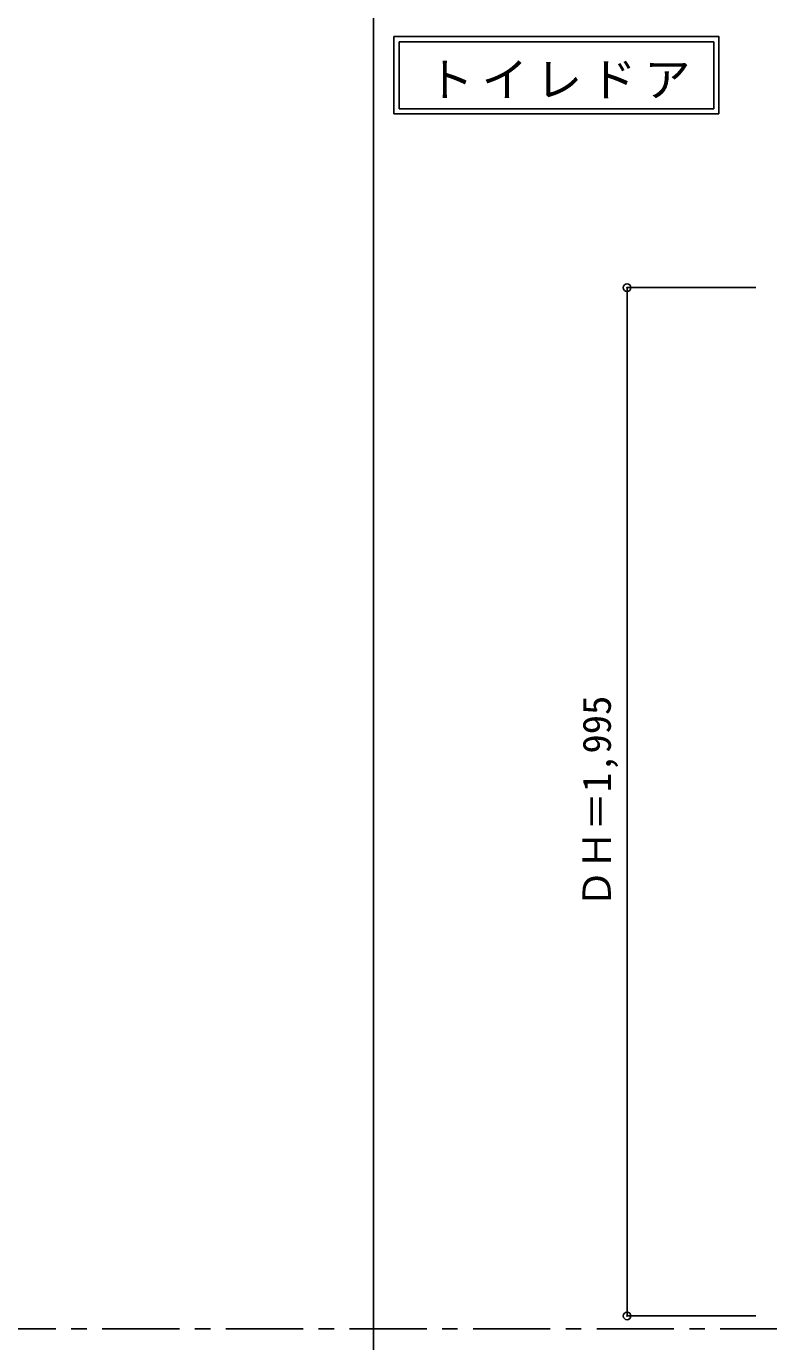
# Model space of a CAD drawing. Units: millimetres, scale not verified. Extents: x -6000 to 5700, y -4307 to 4260.
# Drawn here: x 2763 to 4204, y -2588 to -36 of the extents above; entities that cross this region are included whole.
import ezdxf
from ezdxf.enums import TextEntityAlignment as Align

# ---------------------------------------------------------------- set-up
doc = ezdxf.new("R2010")
doc.units = ezdxf.units.MM
doc.header["$LTSCALE"] = 30
doc.header["$PDMODE"] = 32
doc.header["$PDSIZE"] = 15
doc.linetypes.add('CHAIN1', pattern=[8, 5, -1, 1, -1])
for name, color, linetype in [('0-5_レバー', 7, 'Continuous'), ('0-A_文字', 7, 'Continuous'), ('0-B_寸法', 7, 'Continuous'), ('F-1_枠', 6, 'Continuous')]:
    doc.layers.add(name, color=color, linetype=linetype)
doc.styles.add('ＭＳ ゴシック', font='')
doc.styles.get('ＭＳ ゴシック').set_extended_font_data('MS Gothic')

msp = doc.modelspace()

# ---------------------------------------------------------------- linework, layer by layer
at = {"layer": '0-5_レバー', "linetype": 'CHAIN1'}
msp.add_line((-5490, -2562.5), (5690, -2562.5), dxfattribs=at)
at = {"layer": '0-A_文字'}
for p, q in [((3476.4, -55.5), (3476.4, -205.5)), ((3486.4, -65.5), (3486.4, -195.5)), ((3486.4, -65.5), (4097.43, -65.5)), ((4097.43, -65.5), (4097.43, -195.5)), ((3486.4, -195.5), (4097.43, -195.5)), ((3476.4, -205.5), (4107.43, -205.5))]:
    msp.add_line(p, q, dxfattribs=at)
msp.add_lwpolyline([(3476.4, -55.5), (4107.43, -55.5), (4107.43, -205.5)], dxfattribs=at)
at = {"layer": '0-B_寸法', "color": 4}
for p, q in [((3929, -542.5), (4179, -542.5)), ((3929, -542.5), (3929, -2537.5)), ((3929, -2537.5), (4179, -2537.5))]:
    msp.add_line(p, q, dxfattribs=at)
at = {"layer": '0-B_寸法'}
for p in [(3929, -542.5), (3929, -2537.5)]:
    msp.add_point(p, dxfattribs=at)
at = {"layer": 'F-1_枠'}
msp.add_line((3436.4, 4175), (3436.4, -3790), dxfattribs=at)

# ---------------------------------------------------------------- texts
at = {"layer": '0-A_文字', "insert": (3541.06, -175.5), "char_height": 65.98, "attachment_point": 7, "style": 'ＭＳ ゴシック'}
msp.add_mtext('\\T1.17;トイレドア', dxfattribs=at)
at = {"layer": '0-B_寸法', "style": 'ＭＳ ゴシック'}
msp.add_text('ＤＨ＝1,995', height=54.99, rotation=90, dxfattribs=at).set_placement((3914, -1746.25), align=Align.BOTTOM_LEFT)

doc.saveas('drawing.dxf')
